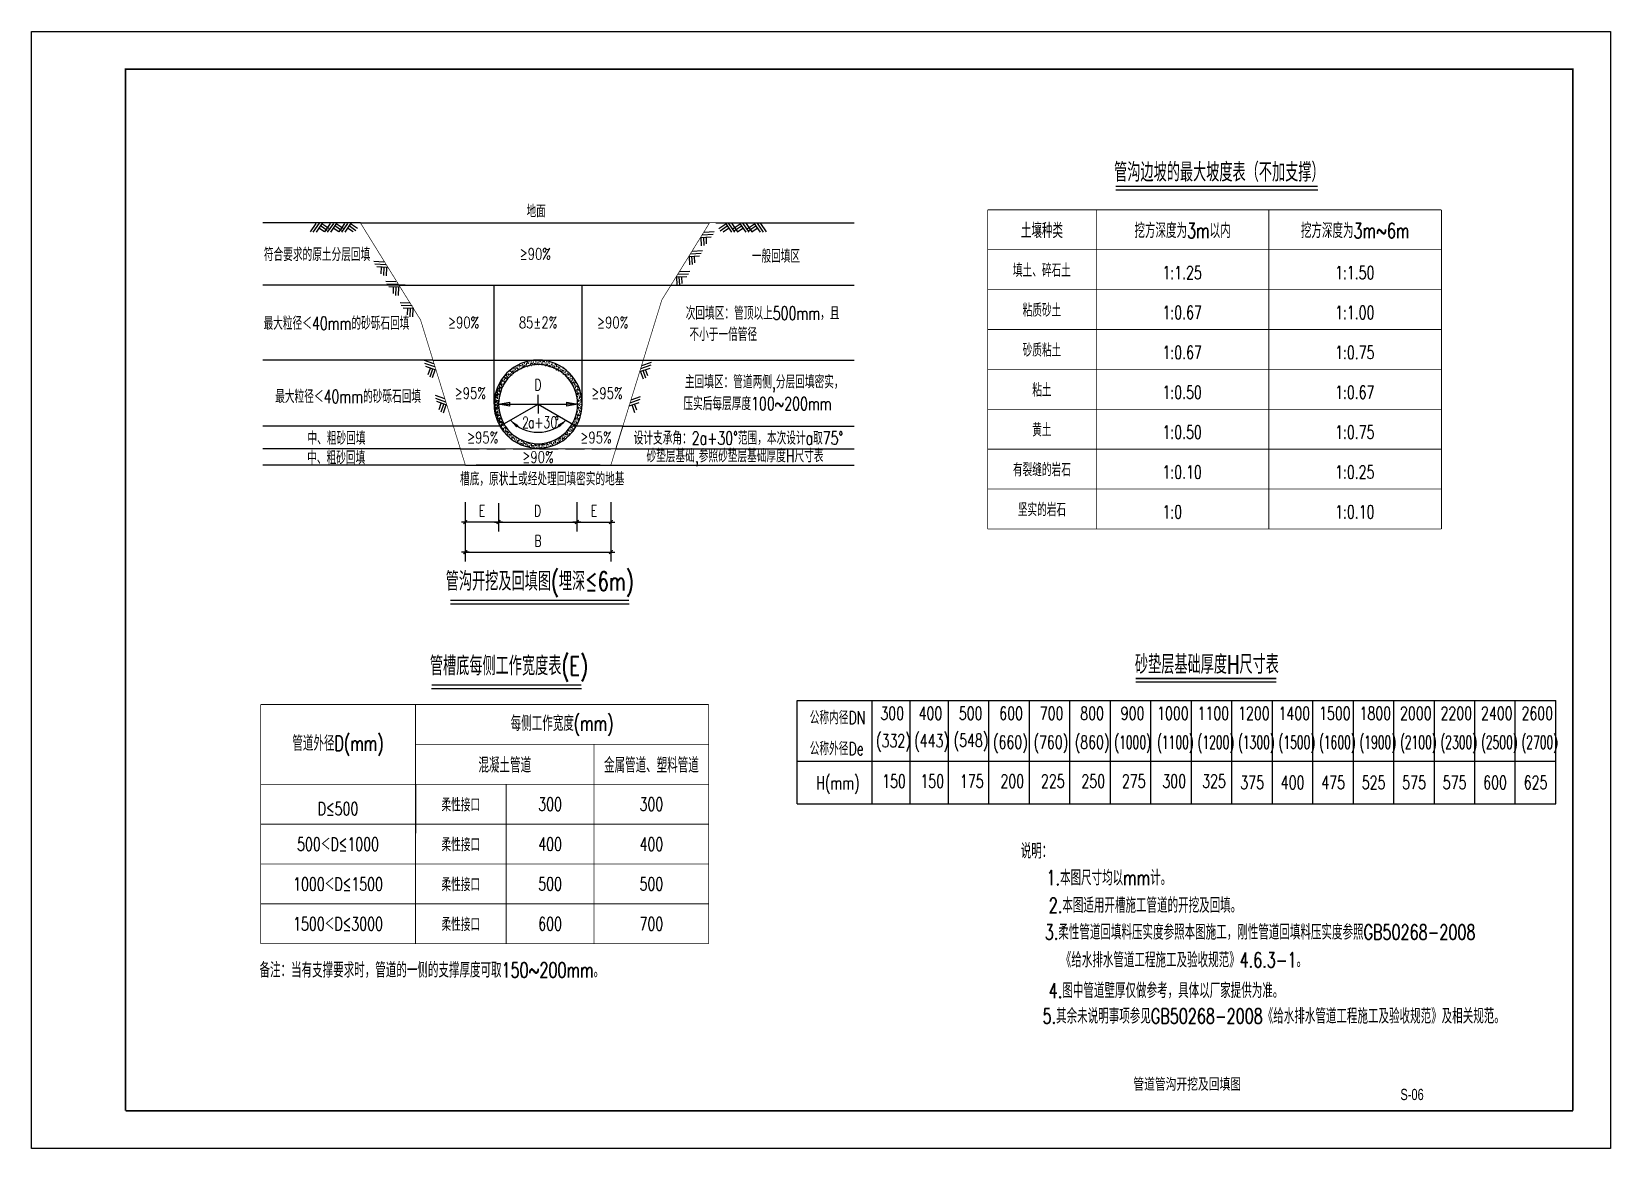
# Model space of a CAD drawing. Extents: x -38492 to -25892, y -65349 to -56439.
import ezdxf
from ezdxf.enums import TextEntityAlignment as Align

# ---------------------------------------------------------------- set-up
doc = ezdxf.new("R2010")
doc.units = 0
doc.header["$LTSCALE"] = 300
doc.linetypes.add('DASH', pattern=[0.35, 0.25, -0.1])
doc.linetypes.add('DASHED', pattern=[19.05, 12.7, -6.35])
doc.layers.get('0').update_dxf_attribs({"linetype": 'CONTINUOUS'})
doc.layers.get('DEFPOINTS').update_dxf_attribs({"linetype": 'CONTINUOUS'})
for name, color, linetype in [('DN_DIM', 3, 'CONTINUOUS'), ('GPSCOMMON', 7, 'CONTINUOUS'), ('PP-COM', 7, 'CONTINUOUS'), ('SZ-ZD-BTBL', 7, 'CONTINUOUS'), ('图框线', 6, 'CONTINUOUS'), ('标', 3, 'CONTINUOUS')]:
    doc.layers.add(name, color=color, linetype=linetype)
doc.styles.add('AR', font='arial.ttf', dxfattribs={"width": 0.8})
doc.styles.add('DIM_FONT', font='txt.shx', dxfattribs={"width": 0.7, "bigfont": 'hztxt.shx'})
doc.styles.add('gpshz', font='txt.shx', dxfattribs={"width": 0.7, "bigfont": 'hztxt.shx'})
doc.styles.add('hz', font='txt.shx', dxfattribs={"width": 0.7, "bigfont": 'hztxt.shx'})
doc.dimstyles.new('DIMN30', dxfattribs={"dimscale": 0.3, "dimtxt": 300, "dimasz": 0.7, "dimexe": 250, "dimexo": 300, "dimgap": 150, "dimtad": 1, "dimdec": 0, "dimzin": 0, "dimdsep": 46, "dimtxsty": 'DIM_FONT', "dimblk1": '_DIMX', "dimblk2": '_DIMX', "dimsah": 1, "dimcen": 0.09, "dimdle": 0.5, "dimclrt": 7, "dimadec": 0, "dimazin": 0, "dimtfac": 1, "dimtdec": 0, "dimtix": 1, "dimtmove": 2, "dimatfit": 3, "dimldrblk": '_DIMX', "dimfxl": 1, "dimtolj": 1, "dimtzin": 0, "dimarcsym": 0})
pattern_1 = [(37.5, (-10867.684, 139555.296), (-0.6803283, 20.8096967), [0, -16.416, 0, -18.36, 0, -17.55]), (7.5, (-10867.684, 139555.296), (19.1135884, 30.4791775), [0, -8.856, 0, -14.796, 0, -5.67]), (327.5, (-10880.968, 139555.296), (33.6327321, 0.0611178), [0, -5.4, 0, -19.44, 0, -25.38]), (317.5, (-10880.968, 139555.296), (32.4661673, 9.478896), [0, -2.7, 0, -12.744, 0, -14.58])]

# ---------------------------------------------------------------- blocks, each defined once
blk = doc.blocks.new('_DIMX')
blk.add_line((-150, 0), (150, 0))
at = {"const_width": 50}
blk.add_lwpolyline([(-70, -70), (70, 70)], dxfattribs=at)
blk = doc.blocks.new('*D9')
at = {"layer": 'DEFPOINTS', "color": 0}
for p in [(-34766, -60111), (-34141, -60104), (-34141, -60352)]:
    blk.add_point(p, dxfattribs=at)
at = {"layer": 'DN_DIM', "color": 0, "lineweight": -2}
for p, q in [((-34766, -60201), (-34766, -60427)), ((-34141, -60194), (-34141, -60427)), ((-34766, -60352), (-34141, -60352))]:
    blk.add_line(p, q, dxfattribs=at)
at = {"layer": 'DN_DIM', "color": 0, "lineweight": -2, "xscale": 0.21, "yscale": 0.21, "zscale": 0.21, "rotation": 180}
blk.add_blockref('_DIMX', (-34766, -60352), dxfattribs=at)
at = {"layer": 'DN_DIM', "color": 0, "lineweight": -2, "xscale": 0.21, "yscale": 0.21, "zscale": 0.21}
blk.add_blockref('_DIMX', (-34141, -60352), dxfattribs=at)
at = {"layer": 'DN_DIM', "color": 7, "insert": (-34453, -60262), "char_height": 90, "attachment_point": 5, "style": 'DIM_FONT'}
blk.add_mtext('\\A1;D', dxfattribs=at)
blk = doc.blocks.new('*D10')
at = {"layer": 'DEFPOINTS', "color": 0}
for p in [(-35031, -60104), (-33869, -60104), (-33869, -60592)]:
    blk.add_point(p, dxfattribs=at)
at = {"layer": 'DN_DIM', "color": 0, "lineweight": -2}
for p, q in [((-35031, -60194), (-35031, -60667)), ((-33869, -60194), (-33869, -60667)), ((-35030, -60592), (-33870, -60592))]:
    blk.add_line(p, q, dxfattribs=at)
at = {"layer": 'DN_DIM', "color": 0, "lineweight": -2, "xscale": 0.21, "yscale": 0.21, "zscale": 0.21, "rotation": 180}
blk.add_blockref('_DIMX', (-35031, -60592), dxfattribs=at)
at = {"layer": 'DN_DIM', "color": 0, "lineweight": -2, "xscale": 0.21, "yscale": 0.21, "zscale": 0.21}
blk.add_blockref('_DIMX', (-33869, -60592), dxfattribs=at)
at = {"layer": 'DN_DIM', "color": 7, "insert": (-34450, -60502), "char_height": 90, "attachment_point": 5, "style": 'DIM_FONT'}
blk.add_mtext('\\A1;B', dxfattribs=at)
blk = doc.blocks.new('_CLOSED')
at = {"color": 0, "linetype": 'ByBlock'}
for p, q in [((-1, 0.17), (0, 0)), ((-1, 0.17), (-1, -0.17)), ((0, 0), (-1, -0.17)), ((0, 0), (-1, 0))]:
    blk.add_line(p, q, dxfattribs=at)
blk = doc.blocks.new('*D7')
at = {"layer": 'DEFPOINTS', "color": 0}
for p in [(-34766, -59411), (-34134, -59412), (-34134, -59412)]:
    blk.add_point(p, dxfattribs=at)
at = {"layer": '标', "color": 0, "lineweight": -2}
for p, q in [((-34766, -59411), (-34766, -59411)), ((-34676, -59411), (-34224, -59412)), ((-34134, -59412), (-34134, -59412))]:
    blk.add_line(p, q, dxfattribs=at)
at = {"layer": '标', "color": 0, "lineweight": -2, "xscale": 90, "yscale": 90, "zscale": 90}
for p, rotation in [((-34766, -59411), 179.8627721838472), ((-34134, -59412), 359.8627721838472)]:
    blk.add_blockref('_CLOSED', p, dxfattribs=dict(at, rotation=rotation))
at = {"layer": '标', "color": 7, "insert": (-34450, -59257), "char_height": 90, "attachment_point": 5, "rotation": 359.8628, "style": 'DIM_FONT'}
blk.add_mtext('\\A1;D', dxfattribs=at)
blk = doc.blocks.new('*D11')
at = {"layer": 'DEFPOINTS', "color": 0}
for p in [(-34141, -60104), (-33869, -60104), (-33869, -60352)]:
    blk.add_point(p, dxfattribs=at)
at = {"layer": 'DN_DIM', "color": 0, "lineweight": -2}
for p, q in [((-34141, -60194), (-34141, -60427)), ((-33869, -60194), (-33869, -60427)), ((-34140, -60352), (-33870, -60352))]:
    blk.add_line(p, q, dxfattribs=at)
at = {"layer": 'DN_DIM', "color": 0, "lineweight": -2, "xscale": 0.21, "yscale": 0.21, "zscale": 0.21, "rotation": 180}
blk.add_blockref('_DIMX', (-34141, -60352), dxfattribs=at)
at = {"layer": 'DN_DIM', "color": 0, "lineweight": -2, "xscale": 0.21, "yscale": 0.21, "zscale": 0.21}
blk.add_blockref('_DIMX', (-33869, -60352), dxfattribs=at)
at = {"layer": 'DN_DIM', "color": 7, "insert": (-34005, -60262), "char_height": 90, "attachment_point": 5, "style": 'DIM_FONT'}
blk.add_mtext('\\A1;E', dxfattribs=at)
blk = doc.blocks.new('*D8')
at = {"layer": 'DEFPOINTS', "color": 0}
for p in [(-35031, -60104), (-34766, -60111), (-35031, -60352)]:
    blk.add_point(p, dxfattribs=at)
at = {"layer": 'DN_DIM', "color": 0, "lineweight": -2}
for p, q in [((-35031, -60194), (-35031, -60427)), ((-34766, -60201), (-34766, -60427)), ((-34766, -60352), (-35030, -60352))]:
    blk.add_line(p, q, dxfattribs=at)
at = {"layer": 'DN_DIM', "color": 0, "lineweight": -2, "xscale": 0.21, "yscale": 0.21, "zscale": 0.21, "rotation": 180}
blk.add_blockref('_DIMX', (-35031, -60352), dxfattribs=at)
at = {"layer": 'DN_DIM', "color": 0, "lineweight": -2, "xscale": 0.21, "yscale": 0.21, "zscale": 0.21}
blk.add_blockref('_DIMX', (-34766, -60352), dxfattribs=at)
at = {"layer": 'DN_DIM', "color": 7, "insert": (-34898, -60262), "char_height": 90, "attachment_point": 5, "style": 'DIM_FONT'}
blk.add_mtext('\\A1;E', dxfattribs=at)

msp = doc.modelspace()

# ---------------------------------------------------------------- hatches: boundary and pattern name
at = {"linetype": 'ByBlock'}
h = msp.add_hatch(dxfattribs=at)
h.set_pattern_fill('AR-SAND', scale=10.8, style=0)
h.set_pattern_definition([(323.281516, (-8157.256, -258042.276), (-0.3964289, -20.8170403), [0, -16.416, 0, -18.36, 0, -17.55]), (353.281516, (-8157.256, -258042.276), (19.5275344, -30.2156404), [0, -8.856, 0, -14.796, 0, -5.67]), (33.281516, (-8170.539, -258042.457), (33.6304371, 0.3976252), [0, -5.4, 0, -19.44, 0, -25.38]), (43.281516, (-8170.54, -258042.457), (32.5924356, -9.0351885), [0, -2.7, 0, -12.744, 0, -14.58])])
h.paths.add_polyline_path([(-34099.6, -59411), (-34135.6, -59411.5, 0.131548), (-34180, -59254.4), (-34149.1, -59236, -0.1315495)])
h.paths.add_polyline_path([(-34149.1, -59236), (-34180, -59254.4, 0.5775783), (-34726.7, -59261.9), (-34758.1, -59244.3, -0.5775817)])
h = msp.add_hatch(dxfattribs=at)
h.set_pattern_fill('AR-SAND', scale=10.8, style=0)
h.set_pattern_definition([(323.281516, (-8156.023, -258041.881), (-0.3964289, -20.8170403), [0, -16.416, 0, -18.36, 0, -17.55]), (353.281516, (-8156.023, -258041.88), (19.5275344, -30.2156404), [0, -8.856, 0, -14.796, 0, -5.67]), (33.281516, (-8169.306, -258042.062), (33.6304371, 0.3976252), [0, -5.4, 0, -19.44, 0, -25.38]), (43.281516, (-8169.306, -258042.062), (32.5924356, -9.0351885), [0, -2.7, 0, -12.744, 0, -14.58])])
h.paths.add_polyline_path([(-34765.5, -59419.7), (-34801.5, -59420.2, -0.1315499), (-34756.9, -59243.9), (-34725.5, -59261.5, 0.1315506)])
h = msp.add_hatch(dxfattribs=at)
h.set_pattern_fill('AR-SAND', scale=10.8, style=0)
h.set_pattern_definition(pattern_1)
h.paths.add_polyline_path([(-34765.6, -59411.3), (-34801.6, -59411.3, 0.1315499), (-34754.5, -59587), (-34723.4, -59569, -0.1315506)])
h = msp.add_hatch(dxfattribs=at)
h.set_pattern_fill('AR-SAND', scale=10.8, style=0)
h.set_pattern_definition(pattern_1)
h.paths.add_polyline_path([(-34176.6, -59569), (-34145.4, -59587, 0.1315495), (-34098.4, -59411.3), (-34134.4, -59411.3, -0.131548)])
h.paths.add_polyline_path([(-34723.4, -59569), (-34754.5, -59587, 0.5775817), (-34145.4, -59587), (-34176.6, -59569, -0.5775783)])

# ---------------------------------------------------------------- linework, layer by layer
at = {"color": 7, "linetype": 'ByBlock'}
for p, q in [((-35868.7, -57964.4), (-36646.8, -57964.4)), ((-33031.4, -57964.4), (-31928, -57964.4)), ((-34754.5, -59587), (-35126.4, -59587))]:
    msp.add_line(p, q, dxfattribs=at)
at = {"color": 7}
for p, q in [((-36224.3, -57969.6), (-36269.7, -58036.1)), ((-36198.5, -57968.7), (-36247, -58039.6)), ((-36172.8, -57967.8), (-36221.3, -58038.7)), ((-36155.4, -58036.4), (-36199.2, -58006.5)), ((-36132.8, -58026.8), (-36187.5, -57989.4)), ((-36121.1, -58009.6), (-36175.8, -57972.2)), ((-36110, -57969.9), (-36155.4, -58036.4)), ((-36084.2, -57969), (-36132.7, -58039.9)), ((-36058.5, -57968.2), (-36107, -58039)), ((-36041.1, -58036.7), (-36084.9, -58006.8)), ((-36018.5, -58027.1), (-36073.2, -57989.7)), ((-36006.8, -58009.9), (-36061.5, -57972.5)), ((-35995.7, -57970.2), (-36041.1, -58036.7)), ((-35969.9, -57969.3), (-36018.4, -58040.2)), ((-35944.2, -57968.5), (-35992.7, -58039.3)), ((-35926.8, -58037), (-35970.6, -58007.1)), ((-35904.2, -58027.4), (-35958.9, -57990)), ((-35892.5, -58010.2), (-35947.2, -57972.8)), ((-33154, -58081.4), (-33068.3, -58077.5)), ((-33145.7, -58147.4), (-33148.7, -58081.2)), ((-33139.7, -58060), (-33054, -58056.1)), ((-33125, -58146.4), (-33128, -58080.3)), ((-33125.4, -58038.6), (-33044.9, -58035)), ((-33104.9, -58132.3), (-33107.3, -58079.3)), ((-33007.5, -58010.2), (-32952.8, -57972.8)), ((-32995.8, -58027.4), (-32941.1, -57990)), ((-32973.2, -58037), (-32929.4, -58007.1)), ((-32955.8, -57968.5), (-32907.4, -58039.3)), ((-32930.1, -57969.3), (-32881.7, -58040.2)), ((-32904.4, -57970.2), (-32858.9, -58036.7)), ((-32893.2, -58009.9), (-32838.5, -57972.5)), ((-32881.5, -58027.1), (-32826.8, -57989.7)), ((-32858.9, -58036.7), (-32815.1, -58006.8)), ((-32841.6, -57968.2), (-32793.1, -58039)), ((-32815.8, -57969), (-32767.4, -58039.9)), ((-32790.1, -57969.9), (-32744.6, -58036.4)), ((-32778.9, -58009.6), (-32724.2, -57972.2)), ((-32767.2, -58026.8), (-32712.5, -57989.4)), ((-32744.6, -58036.4), (-32700.8, -58006.5)), ((-32727.3, -57967.8), (-32678.8, -58038.7)), ((-32701.5, -57968.7), (-32653.1, -58039.6)), ((-32675.8, -57969.6), (-32630.3, -58036.1)), ((-33233.8, -58211.9), (-33148.1, -58208)), ((-33219.5, -58190.5), (-33139, -58186.8)), ((-35680.7, -58278.3), (-35761.2, -58274.6)), ((-35666.4, -58299.7), (-35752.2, -58295.8)), ((-35652.1, -58321.1), (-35737.9, -58317.2)), ((-35701.3, -58372), (-35698.9, -58319)), ((-35681.2, -58386.1), (-35678.2, -58319.9)), ((-35660.4, -58387), (-35657.4, -58320.9)), ((-33248.1, -58233.3), (-33162.4, -58229.4)), ((-33239.8, -58299.3), (-33242.8, -58233.1)), ((-33219.1, -58298.3), (-33222.1, -58232.1)), ((-33199, -58284.2), (-33201.4, -58231.2)), ((-35584.6, -58435.8), (-35665.1, -58432.1)), ((-35570.3, -58457.2), (-35656.1, -58453.3)), ((-33349.4, -58396.8), (-33263.6, -58392.9)), ((-33341.1, -58462.8), (-33344.1, -58396.6)), ((-33335.1, -58375.4), (-33249.3, -58371.5)), ((-33320.3, -58461.8), (-33323.4, -58395.6)), ((-33320.8, -58354), (-33240.3, -58350.3)), ((-33300.2, -58447.7), (-33302.6, -58394.7)), ((-35556, -58478.6), (-35641.7, -58474.7)), ((-35605.2, -58529.4), (-35602.8, -58476.5)), ((-35585.1, -58543.6), (-35582, -58477.4)), ((-35564.3, -58544.5), (-35561.3, -58478.3)), ((-35470.7, -58606), (-35551.1, -58602.4)), ((-35456.4, -58627.5), (-35542.1, -58623.6)), ((-35442.1, -58648.9), (-35527.8, -58645)), ((-35491.2, -58699.7), (-35488.8, -58646.7)), ((-35471.1, -58713.9), (-35468.1, -58647.7)), ((-35450.4, -58714.8), (-35447.4, -58648.6)), ((-35281, -59090.1), (-35357.1, -59063.6)), ((-35273.4, -59114.7), (-35354.4, -59086.4)), ((-33621.8, -59102), (-33545.7, -59075.5)), ((-35265.8, -59139.3), (-35346.8, -59111)), ((-35327.4, -59174), (-35310, -59123.9)), ((-35312.2, -59193.3), (-35290.4, -59130.7)), ((-35292.6, -59200.1), (-35270.8, -59137.5)), ((-33637, -59151.2), (-33556, -59123)), ((-33610.2, -59212), (-33632, -59149.5)), ((-33629.4, -59126.6), (-33548.4, -59098.4)), ((-33590.6, -59205.2), (-33612.4, -59142.6)), ((-33575.4, -59185.9), (-33592.8, -59135.8)), ((-35193.4, -59370.2), (-35269.5, -59343.7)), ((-35185.8, -59394.8), (-35266.8, -59366.6)), ((-35178.2, -59419.4), (-35259.3, -59391.2)), ((-35239.8, -59454.1), (-35222.4, -59404)), ((-35224.6, -59473.4), (-35202.8, -59410.8)), ((-35205, -59480.2), (-35183.2, -59417.6)), ((-33723.7, -59425.4), (-33642.6, -59397.2)), ((-33716.1, -59400.8), (-33635, -59372.6)), ((-33708.5, -59376.2), (-33632.4, -59349.7)), ((-33677.3, -59479.4), (-33699.1, -59416.8)), ((-33662.1, -59460.1), (-33679.5, -59410)), ((-34945, -59896.4), (-33954.9, -59896.4))]:
    msp.add_line(p, q, dxfattribs=at)
at = {"color": 7, "ltscale": 0.05}
msp.add_line((-35560.8, -58461.3), (-33389.3, -58461.3), dxfattribs=at)
at = {"color": 7, "linetype": 'DASH'}
for p, q in [((-34450, -59411.3), (-34450, -59325.6)), ((-34530.8, -59411.3), (-34369.1, -59411.3))]:
    msp.add_line(p, q, dxfattribs=at)
at = {"color": 7, "linetype": 'DASHED', "ltscale": 30}
for p, q in [((-34754.5, -59587), (-34450, -59411.4)), ((-34450, -59411.3), (-34145.4, -59587))]:
    msp.add_line(p, q, dxfattribs=at)
at = {"color": 7, "linetype": 'DASH', "ltscale": 2}
msp.add_line((-35070.2, -59769.1), (-33829.8, -59769.1), dxfattribs=at)
at = {"color": 0}
msp.add_line((-32383.5, -62258.8), (-26328.3, -62258.8), dxfattribs=at)
at = {"color": 7}
for points, const_width in [([(-30862.8, -57861.3), (-30862.8, -58497.6)], 6.36), ([(-29995.8, -57861.3), (-29995.8, -58497.6)], 6.36), ([(-28618.2, -57861.3), (-28618.2, -58497.6)], 6.36), ([(-28618.2, -57861.3), (-28618.2, -58497.6)], 6.36), ([(-27240.6, -57861.3), (-27240.6, -58497.6)], 6.36), ([(-30862.8, -58179.4), (-27240.6, -58179.4)], 6.36), ([(-30862.8, -58179.4), (-27240.6, -58179.4)], 6.36), ([(-30862.8, -58179.5), (-30862.8, -58815.8)], 6.36), ([(-30862.8, -58179.4), (-30862.8, -58815.8)], 6.36), ([(-29995.8, -58179.5), (-29995.8, -58815.8)], 6.36), ([(-29995.8, -58179.4), (-29995.8, -58815.8)], 6.36), ([(-28618.2, -58179.4), (-28618.2, -58815.8)], 6.36), ([(-28618.2, -58179.5), (-28618.2, -58815.8)], 6.36), ([(-28618.2, -58179.5), (-28618.2, -58815.8)], 6.36), ([(-28618.2, -58179.4), (-28618.2, -58815.8)], 6.36), ([(-27240.6, -58179.4), (-27240.6, -58815.8)], 6.36), ([(-27240.6, -58179.5), (-27240.6, -58815.8)], 6.36), ([(-33869.4, -59897.5), (-33462.6, -58579.6)], 5.18), ([(-33869.4, -59897.5), (-33462.6, -58579.6)], 5.18), ([(-30862.8, -58497.6), (-27240.6, -58497.6)], 6.36), ([(-30862.8, -58497.6), (-27240.6, -58497.6)], 6.36), ([(-30862.8, -58497.6), (-30862.8, -60406.7)], 6.36), ([(-30862.8, -58497.6), (-30862.8, -59134)], 6.36), ([(-30862.8, -58497.6), (-30862.8, -59134)], 6.36), ([(-29995.8, -58497.6), (-29995.8, -59134)], 6.36), ([(-29995.8, -58497.6), (-29995.8, -59134)], 6.36), ([(-29995.8, -58497.6), (-29995.8, -59134)], 6.36), ([(-28618.2, -58497.6), (-28618.2, -59134)], 6.36), ([(-28618.2, -58497.6), (-28618.2, -59134)], 6.36), ([(-28618.2, -58497.6), (-28618.2, -59134)], 6.36), ([(-28618.2, -58497.6), (-28618.2, -59134)], 6.36), ([(-28618.2, -58497.6), (-28618.2, -59134)], 6.36), ([(-28618.2, -58497.6), (-28618.2, -59134)], 6.36), ([(-27240.6, -58497.6), (-27240.6, -59134)], 6.36), ([(-27240.6, -58497.6), (-27240.6, -59134)], 6.36), ([(-27240.6, -58497.6), (-27240.6, -59134)], 6.36), ([(-33869.4, -59897.5), (-33512.4, -58740.9)], 5.18), ([(-30862.8, -58815.8), (-27240.6, -58815.8)], 6.36), ([(-30862.8, -59134), (-27240.6, -59134)], 6.36), ([(-29995.8, -59134), (-29995.8, -60406.7)], 6.36), ([(-28618.2, -59134), (-28618.2, -60406.7)], 6.36), ([(-27240.6, -59134), (-27240.6, -60406.7)], 6.36), ([(-30862.8, -59452.2), (-27240.6, -59452.2)], 6.36), ([(-30862.8, -59452.2), (-27240.6, -59452.2)], 6.36), ([(-29995.8, -59452.2), (-29995.8, -60406.7)], 6.36), ([(-29995.8, -59452.2), (-29995.8, -60406.7)], 6.36), ([(-28618.2, -59452.2), (-28618.2, -60406.7)], 6.36), ([(-28618.2, -59452.2), (-28618.2, -60406.7)], 6.36), ([(-28618.2, -59452.2), (-28618.2, -60406.7)], 6.36), ([(-28618.2, -59452.2), (-28618.2, -60406.7)], 6.36), ([(-28618.2, -59452.2), (-28618.2, -60406.7)], 6.36), ([(-27240.6, -59452.2), (-27240.6, -60406.7)], 6.36), ([(-27240.6, -59452.2), (-27240.6, -60406.7)], 6.36), ([(-30862.8, -59770.4), (-27240.6, -59770.4)], 6.36), ([(-35030.6, -59897.5), (-33869.4, -59897.5)], 5.4), ([(-30862.8, -60088.5), (-27240.6, -60088.5)], 6.36), ([(-30862.8, -60406.7), (-27240.6, -60406.7)], 6.36), ([(-36664.8, -61807.8), (-33088.2, -61807.8)], 6.36), ([(-36664.8, -61807.8), (-36664.8, -62444.2)], 6.36), ([(-35428.8, -61807.8), (-35428.8, -62444.2)], 6.36), ([(-33088.2, -63716.2), (-33088.2, -61807.8)], 6.36), ([(-36664.8, -62126), (-36664.8, -62762.4)], 6.36), ([(-36664.8, -62126), (-36664.8, -62762.4)], 6.36), ([(-35428.8, -62126), (-33088.2, -62126)], 6.36), ([(-35428.8, -62126), (-33088.2, -62126)], 6.36), ([(-35428.8, -62126), (-35428.8, -62762.4)], 6.36), ([(-35428.8, -62126), (-35428.8, -62762.4)], 6.36), ([(-34003.9, -62126), (-34003.9, -63716.2)], 6.36), ([(-36664.8, -62444.2), (-33088.2, -62444.2)], 6.36), ([(-36664.8, -62444.2), (-33088.2, -62444.2)], 6.36), ([(-36664.8, -62444.2), (-36664.8, -63080.6)], 6.36), ([(-36664.8, -62444.2), (-36664.8, -63080.6)], 6.36), ([(-36664.8, -62444.2), (-36664.8, -63080.6)], 6.36), ([(-35428.8, -62444.2), (-35428.8, -63080.6)], 6.36), ([(-35428.8, -62444.2), (-35428.8, -63080.6)], 6.36), ([(-35428.8, -62444.2), (-35428.8, -63080.6)], 6.36), ([(-34705, -62444.2), (-34705, -63716.2)], 6.36), ([(-36664.8, -62762.2), (-33088.2, -62762.2)], 6.36), ([(-36664.8, -63080.2), (-33088.2, -63080.2)], 6.36), ([(-36664.8, -63080.6), (-36664.8, -63398.7)], 6.36), ([(-35428.8, -63080.6), (-35428.8, -63398.7)], 6.36), ([(-36664.8, -63398.7), (-36664.8, -63716.2)], 6.36), ([(-35428.8, -63398.7), (-35428.8, -63716.2)], 6.36), ([(-36664.8, -63716.2), (-33088.2, -63716.2)], 6.36)]:
    msp.add_lwpolyline(points, dxfattribs=dict(at, const_width=const_width))
at = {"color": 7, "linetype": 'ByBlock', "const_width": 5.18}
for points in [[(-35868.7, -57964.4), (-36646.8, -57964.4)], [(-35387.6, -58740.9), (-35868.7, -57964.4)], [(-33462.6, -58579.6), (-33081.5, -57964.4)], [(-33081.5, -57964.4), (-32424.3, -57964.4)], [(-35030.6, -59897.5), (-35387.6, -58740.9)]]:
    msp.add_lwpolyline(points, dxfattribs=at)
at = {"color": 7, "linetype": 'DASH'}
msp.add_lwpolyline([(-34450, -59411.3), (-34450, -59497.1)], dxfattribs=at)
at = {"color": 7}
for radius in [351.6, 315.6]:
    msp.add_arc((-34450, -59411.3), radius, 0.0573, 0, dxfattribs=at)
at = {"layer": 'DEFPOINTS', "color": 7, "linetype": 'ByBlock'}
for p in [(-34450, -59411.3), (-34450, -59411.3), (-34450, -59411.3), (-34450, -59411.3), (-33954.9, -59896.4), (-33954.9, -59896.4), (-33954.9, -59897.5), (-33954.9, -59897.5)]:
    msp.add_point(p, dxfattribs=at)
at = {"layer": 'GPSCOMMON'}
for p, q in [((-29840, -57700.4), (-28228.6, -57700.4)), ((-33773.6, -59587), (-34145.4, -59587)), ((-35150.3, -61003.9), (-33724.5, -61003.9)), ((-35150.3, -61003.9), (-33724.5, -61003.9)), ((-35300.7, -61678.7), (-34103.9, -61678.7)), ((-29680.6, -61627.2), (-28559.2, -61627.2))]:
    msp.add_line(p, q, dxfattribs=at)
at = {"layer": 'GPSCOMMON', "ltscale": 0.05}
msp.add_line((-35289.2, -59059.7), (-33610.8, -59059.7), dxfattribs=at)
at = {"layer": 'GPSCOMMON', "color": 7, "lineweight": 0}
for p, q in [((-33785.9, -59587), (-34145.4, -59587)), ((-34145.4, -59587), (-34145.4, -59587)), ((-33829.8, -59769.1), (-33773.6, -59587)), ((-35070.2, -59769.1), (-33829.8, -59769.1))]:
    msp.add_line(p, q, dxfattribs=at)
at = {"layer": 'GPSCOMMON', "color": 7}
msp.add_line((-35030.6, -59897.5), (-33869.4, -59897.5), dxfattribs=at)
at = {"layer": 'GPSCOMMON'}
for points in [[(-29840, -57673.4, 11.2, 11.2, 0), (-28228.6, -57673.4, 0, 0, 0)], [(-35150.3, -60976.9, 11.2, 11.2, 0), (-33724.5, -60976.9, 0, 0, 0)], [(-35150.3, -60976.9, 11.2, 11.2, 0), (-33724.5, -60976.9, 0, 0, 0)], [(-29680.6, -61600.2, 11.2, 11.2, 0), (-28559.2, -61600.2, 0, 0, 0)], [(-35300.7, -61651.7, 11.2, 11.2, 0), (-34103.9, -61651.7, 0, 0, 0)]]:
    msp.add_lwpolyline(points, format="xyseb", dxfattribs=at)
for points in [[(-35868.7, -57964.4), (-33081.5, -57964.4)], [(-35510.7, -58461.3), (-36646.8, -58461.3)], [(-34801.6, -59411.3), (-34801.6, -58461.3)], [(-34098.4, -59411), (-34098.4, -58461.3)], [(-33389.3, -58461.3), (-31928, -58461.3)], [(-35289.2, -59059.7), (-36646.8, -59059.7)], [(-33610.8, -59059.7), (-31928, -59059.7)], [(-35126.4, -59587), (-36646.8, -59587)], [(-33773.6, -59587), (-31928, -59587)], [(-35070.2, -59769.1), (-36646.8, -59769.1)], [(-33829.8, -59769.1), (-31928, -59769.1)], [(-35030.6, -59897.5), (-36646.8, -59897.5)], [(-33869.4, -59897.5), (-31928, -59897.5)], [(-35428.8, -62444.2), (-35428.8, -62833.7)], [(-35428.8, -62444.2), (-35428.8, -62833.7)]]:
    msp.add_lwpolyline(points, dxfattribs=at)
at = {"layer": 'GPSCOMMON', "color": 7, "lineweight": 0}
msp.add_arc((-34450, -59411.3), 351.6, 209.98406, 330.01594, dxfattribs=at)
at = {"layer": 'PP-COM', "color": 7}
for p, q in [((-32383.5, -61777), (-26328.3, -61777)), ((-32383.5, -62599.8), (-32383.5, -61777)), ((-31784.8, -62599.8), (-31784.8, -61777)), ((-31479.8, -62599.8), (-31479.8, -61777)), ((-31174.9, -62599.8), (-31174.9, -61777)), ((-30851.8, -62599.8), (-30851.8, -61777)), ((-30528.7, -62599.8), (-30528.7, -61777)), ((-30205.6, -62599.8), (-30205.6, -61777)), ((-29882.5, -62599.8), (-29882.5, -61777)), ((-29559.4, -62599.8), (-29559.4, -61777)), ((-29236.3, -62599.8), (-29236.3, -61777)), ((-28913.2, -62599.8), (-28913.2, -61777)), ((-28590.1, -62599.8), (-28590.1, -61777)), ((-28266.9, -62599.8), (-28266.9, -61777)), ((-27943.8, -62599.8), (-27943.8, -61777)), ((-27620.7, -62599.8), (-27620.7, -61777)), ((-27297.6, -62599.8), (-27297.6, -61777)), ((-27297.6, -62599.8), (-27297.6, -61777)), ((-26974.5, -62599.8), (-26974.5, -61777)), ((-26974.5, -62599.8), (-26974.5, -61777)), ((-26974.5, -62599.8), (-26974.5, -61777)), ((-26651.4, -62599.8), (-26651.4, -61777)), ((-26651.4, -62599.8), (-26651.4, -61777)), ((-26651.4, -62599.8), (-26651.4, -61777)), ((-26651.4, -62599.8), (-26651.4, -61777)), ((-26328.3, -62599.8), (-26328.3, -61777)), ((-32383.5, -62599.8), (-26328.3, -62599.8))]:
    msp.add_line(p, q, dxfattribs=at)
at = {"layer": 'PP-COM', "color": 7, "const_width": 6.36}
msp.add_lwpolyline([(-36664.8, -63398.2), (-33088.2, -63398.2)], dxfattribs=at)
at = {"layer": '图框线'}
msp.add_lwpolyline([(-25892.4, -56439.1), (-25892.4, -65349.1), (-38492.4, -65349.1), (-38492.4, -56439.1)], close=True, dxfattribs=at)
at = {"layer": '图框线', "const_width": 15}
msp.add_lwpolyline([(-37742.4, -65049.1), (-37742.4, -56739.1), (-26192.4, -56739.1), (-26192.4, -65049.1)], dxfattribs=at)
at = {"layer": '图框线', "color": 6, "linetype": 'Continuous', "const_width": 15}
msp.add_lwpolyline([(-26192.4, -65049.1), (-37742.4, -65049.1)], dxfattribs=at)
at = {"layer": '标', "color": 7, "const_width": 6.36}
msp.add_lwpolyline([(-30862.8, -57861.3), (-27240.6, -57861.3)], dxfattribs=at)
at = {"layer": '标', "color": 7}
msp.add_arc((-34450, -59334.6), 301.4, 222.72121, 317.27419, dxfattribs=at)
for points in [[(-34623.7, -59598.3), (-34607.1, -59579.6), (-34671.4, -59539.1)], [(-34294.2, -59577.4), (-34278.2, -59596.7), (-34228.6, -59539.1)]]:
    msp.add_solid(points, dxfattribs=at)

# ---------------------------------------------------------------- texts
at = {"color": 7, "linetype": 'ByBlock', "style": 'DIM_FONT', "width": 0.7}
for s, p in [('管沟边坡的最大坡度表（不加支撑）', (-29853.2, -57635.9)), ('管槽底每侧工作宽度表(E)', (-35313.9, -61574.2)), ('砂垫层基础厚度H尺寸表', (-29687.2, -61562.7))]:
    msp.add_text(s, height=150, dxfattribs=at).set_placement(p)
msp.add_text('管沟开挖及回填图(埋深≤6m)', height=150, dxfattribs=at).set_placement((-34437.4, -60899.4), align=Align.CENTER)
at = {"layer": 'DN_DIM', "color": 7, "char_height": 90, "attachment_point": 5, "style": 'DIM_FONT'}
for s, insert in [('\\A1;D', (-34453.2, -60262.2)), ('\\A1;E', (-34005, -60262.2)), ('\\A1;B', (-34450, -60502.5))]:
    msp.add_mtext(s, dxfattribs=dict(at, insert=insert))
at = {"layer": 'PP-COM', "color": 7, "style": 'DIM_FONT', "width": 0.7}
for s, p in [('填土、碎石土', (-30429.3, -58338.5)), ('粘质砂土', (-30429.3, -58656.7)), ('砂质粘土', (-30429.3, -58974.9)), ('粘土', (-30429.3, -59293.1)), ('黄土', (-30429.3, -59611.3)), ('有裂缝的岩石', (-30429.3, -59929.5)), ('坚实的岩石', (-30429.3, -60247.6)), ('375', (-28751.6, -62429.3)), ('400', (-28428.5, -62429.3)), ('475', (-28105.4, -62429.3)), ('525', (-27782.3, -62429.3)), ('575', (-27459.2, -62429.3)), ('575', (-27136.1, -62429.3)), ('600', (-26813, -62429.3)), ('625', (-26489.9, -62429.3)), ('D≤500', (-36046.8, -62638.9)), ('柔性接口', (-35066.9, -62603.2)), ('300', (-34354.4, -62603.2)), ('300', (-33546, -62603.2)), ('500＜D≤1000', (-36046.8, -62921.2)), ('柔性接口', (-35066.9, -62921.3)), ('400', (-34354.4, -62921.1)), ('400', (-33546, -62921.2)), ('1000＜D≤1500', (-36046.8, -63239.5)), ('柔性接口', (-35066.9, -63239.2)), ('500', (-34354.4, -63239.1)), ('500', (-33546, -63239.1)), ('柔性接口', (-35066.9, -63557.2)), ('1500＜D≤3000', (-36046.8, -63557.3)), ('600', (-34354.4, -63557.2)), ('700', (-33546, -63557.2))]:
    msp.add_text(s, height=105, dxfattribs=at).set_placement(p, align=Align.MIDDLE)
at = {"layer": 'PP-COM', "color": 7, "style": 'DIM_FONT'}
for s, width, p in [('1:1.25', 0.7, (-29468.1, -58414.7)), ('1:1.50', 0.7, (-28090.5, -58414.7)), ('1:0.67', 0.7, (-29468.1, -58732.9)), ('1:1.00', 0.7, (-28090.5, -58732.9)), ('1:0.67', 0.7, (-29468.1, -59051.1)), ('1:0.75', 0.7, (-28090.5, -59051.1)), ('1:0.50', 0.7, (-29468.1, -59369.3)), ('1:0.67', 0.7, (-28090.5, -59369.3)), ('1:0.50', 0.7, (-29468.1, -59687.4)), ('1:0.75', 0.7, (-28090.5, -59687.4)), ('1:0.10', 0.7, (-29468.1, -60005.6)), ('1:0.25', 0.7, (-28090.5, -60005.6)), ('1:0', 0.7, (-29468.1, -60323.8)), ('1:0.10', 0.7, (-28090.5, -60323.8)), ('公称内径DN', 0.7, (-32282.2, -61965.1)), ('300', 0.7, (-31718.6, -61930.3)), ('400', 0.7, (-31413.7, -61930.3)), ('500', 0.7, (-31092.7, -61930.3)), ('600', 0.7, (-30769.6, -61930.3)), ('700', 0.7, (-30446.5, -61930.3)), ('800', 0.7, (-30123.4, -61930.3)), ('900', 0.7, (-29800.3, -61930.3)), ('1000', 0.7, (-29510.1, -61930.3)), ('1100', 0.7, (-29187, -61930.3)), ('1200', 0.7, (-28863.9, -61930.3)), ('1400', 0.7, (-28540.8, -61930.3)), ('1500', 0.7, (-28217.7, -61930.3)), ('1800', 0.7, (-27894.6, -61930.3)), ('2000', 0.7, (-27571.5, -61930.3)), ('2200', 0.7, (-27248.4, -61930.3)), ('2400', 0.7, (-26925.3, -61930.3)), ('2600', 0.7, (-26602.2, -61930.3)), ('公称外径De', 0.7, (-32282.2, -62212.4)), ('(332)', 0.7, (-31753.3, -62149)), ('(443)', 0.7, (-31448.4, -62149)), ('(548)', 0.7, (-31134.3, -62145.4)), ('(660)', 0.7, (-30819.8, -62161.4)), ('(760)', 0.7, (-30496.7, -62161.4)), ('(860)', 0.7, (-30167.8, -62161.4)), ('(1000)', 0.6, (-29851.8, -62161.4)), ('(1100)', 0.6, (-29510.1, -62161.4)), ('(1200)', 0.6, (-29187, -62161.4)), ('(1300)', 0.6, (-28863.9, -62161.4)), ('(1500)', 0.6, (-28540.8, -62161.4)), ('(1600)', 0.6, (-28217.7, -62161.4)), ('(1900)', 0.6, (-27894.6, -62161.4)), ('(2100)', 0.6, (-27571.5, -62161.4)), ('(2300)', 0.6, (-27248.4, -62161.4)), ('(2500)', 0.6, (-26925.3, -62161.4)), ('(2700)', 0.6, (-26602.2, -62161.4)), ('H(mm)', 0.7, (-32231.1, -62485.3)), ('150', 0.7, (-31704.3, -62471.3)), ('150', 0.7, (-31399.3, -62471.3)), ('175', 0.7, (-31083.5, -62471.3)), ('200', 0.7, (-30760.4, -62471.3)), ('225', 0.7, (-30437.3, -62471.3)), ('250', 0.7, (-30114.2, -62471.3)), ('275', 0.7, (-29791.1, -62471.3)), ('300', 0.7, (-29468, -62471.3)), ('325', 0.7, (-29150.3, -62471.3))]:
    msp.add_text(s, height=105, dxfattribs=dict(at, width=width)).set_placement(p)
at = {"layer": 'SZ-ZD-BTBL', "color": 7, "style": 'AR', "width": 0.7}
msp.add_text('管道管沟开挖及回填图', height=90, dxfattribs=at).set_placement((-29269.9, -64832.9), align=Align.MIDDLE)
msp.add_text('S-06', height=90, dxfattribs=at).set_placement((-27475.4, -64918.7, 26438.7), align=Align.MIDDLE_CENTER)
at = {"layer": '标', "color": 7, "width": 0.7}
for s, height, style, p in [('地面', 100, 'DIM_FONT', (-34542.7, -57922.2)), ('2', 90, 'gpshz', (-34578, -59601.7)), ('a', 90, 'gpshz', (-34530, -59601.7)), ('+30', 91.89, 'gpshz', (-34479.1, -59601.7)), ('°', 91.9, 'gpshz', (-34317.4, -59601.7))]:
    msp.add_text(s, height=height, dxfattribs=dict(at, style=style)).set_placement(p)
at = {"layer": '标', "color": 7}
for s, height, style, width, p in [('土壤种类', 120, 'DIM_FONT', 0.7, (-30429.3, -58020.4)), ('挖方深度为3m以内', 120, 'DIM_FONT', 0.7, (-29307, -58020.4)), ('挖方深度为3m~6m', 120, 'DIM_FONT', 0.7, (-27929.4, -58020.4)), ('符合要求的原土分层回填', 105, 'hz', 0.7, (-36213.9, -58212.8)), ('≥90%%%', 90, 'hz', 0.75, (-34472.2, -58212.8)), ('一般回填区', 105, 'hz', 0.7, (-32552, -58225.7)), ('最大粒径＜40mm的砂砾石回填', 105, 'hz', 0.7, (-36059.1, -58760.5)), ('≥90%%%', 90, 'hz', 0.75, (-35044.1, -58760.5)), ('次回填区：管顶以上500mm，且', 105, 'hz', 0.7, (-32658.7, -58681.8)), ('不小于一倍管径', 105, 'hz', 0.7, (-32972.4, -58849.1)), ('主回填区：管道两侧,分层回填密实，', 105, 'hz', 0.7, (-32645.4, -59243.8)), ('最大粒径＜40mm的砂砾石回填', 105, 'hz', 0.7, (-35966.1, -59344.9)), ('压实后每层厚度100~200mm', 105, 'hz', 0.7, (-32699.4, -59402.3)), ('中、粗砂回填', 105, 'hz', 0.7, (-36058.9, -59678.1)), ('≥95%%%', 90, 'hz', 0.75, (-33987.6, -59678.1)), ('设计支承角：2a+30°范围，本次设计a取75°', 105, 'hz', 0.7, (-32850.8, -59678.1)), ('中、粗砂回填', 105, 'hz', 0.7, (-36061.2, -59833.3)), ('≥90%%%', 90, 'hz', 0.75, (-34450.6, -59833.3)), ('砂垫层基础,参照砂垫层基础厚度H尺寸表', 105, 'hz', 0.7, (-32878.9, -59833.3)), ('槽底，原状土或经处理回填密实的地基', 105, 'hz', 0.7, (-34417, -60004)), ('每侧工作宽度(mm)', 120, 'DIM_FONT', 0.7, (-34258.5, -61966.9)), ('管道外径D(mm)', 120, 'DIM_FONT', 0.7, (-36046.8, -62126)), ('混凝土管道', 120, 'DIM_FONT', 0.7, (-34716.3, -62285.1)), ('金属管道、塑料管道', 120, 'DIM_FONT', 0.7, (-33546, -62285.1)), ('说明：', 120, 'DIM_FONT', 0.7, (-30472.5, -62971.1)), ('1.本图尺寸均以mm计。', 120, 'DIM_FONT', 0.7, (-29894.9, -63184.1)), ('2.本图适用开槽施工管道的开挖及回填。', 120, 'DIM_FONT', 0.7, (-29606.5, -63403.4)), ('3.柔性管道回填料压实度参照本图施工，刚性管道回填料压实度参照GB50268-2008', 120, 'DIM_FONT', 0.7, (-28688.1, -63618.9)), ('备注：当有支撑要求时，管道的一侧的支撑厚度可取150~200mm。', 120, 'DIM_FONT', 0.7, (-35298.4, -63921.6)), ('《给水排水管道工程施工及验收规范》4.6.3-1。', 120, 'DIM_FONT', 0.7, (-29296.1, -63839.2)), ('4.图中管道壁厚仅做参考，具体以厂家提供为准。', 120, 'DIM_FONT', 0.7, (-29438.5, -64085.1)), ('5.其余未说明事项参见GB50268-2008《给水排水管道工程施工及验收规范》及相关规范。', 120, 'DIM_FONT', 0.7, (-28579.7, -64287))]:
    msp.add_text(s, height=height, dxfattribs=dict(at, style=style, width=width)).set_placement(p, align=Align.MIDDLE)
at = {"layer": '标', "color": 7, "style": 'hz', "width": 0.75}
for s, p in [('85±2%%%', (-34450, -58760.5)), ('≥90%%%', (-33854.6, -58760.5)), ('≥95%%%', (-34990.5, -59323.4)), ('≥95%%%', (-33899.9, -59323.4)), ('≥95%%%', (-34891.5, -59678.1))]:
    msp.add_text(s, height=90, dxfattribs=at).set_placement(p, align=Align.MIDDLE_CENTER)

# ---------------------------------------------------------------- dimensions: what is measured, and where the dimension line sits
at = {"layer": 'DN_DIM', "color": 7}
for base, p1, p2, text, picture, middle in [((-33869.4, -60592.5), (-35030.6, -60103.9), (-33869.4, -60103.9), 'B', '*D10', (-34450, -60502.5)), ((-34140.6, -60352.2), (-34765.9, -60110.5), (-34140.6, -60103.9), 'D', '*D9', (-34453.2, -60262.2)), ((-33869.4, -60352.2), (-34140.6, -60103.9), (-33869.4, -60103.9), 'E', '*D11', (-34005, -60262.2))]:
    dim = msp.add_linear_dim(base=base, p1=p1, p2=p2, text=text, dimstyle='DIMN30', override={"dimtxsty": 'DIM_FONT'}, dxfattribs=at)
    dim.commit()
    dim.dimension.update_dxf_attribs({"geometry": picture, "text_midpoint": middle})
dim = msp.add_linear_dim(base=(-35030.6, -60352.2), p1=(-34765.9, -60110.5), p2=(-35030.6, -60103.9), angle=180, text='E', dimstyle='DIMN30', override={"dimtxsty": 'DIM_FONT'}, dxfattribs=at)
dim.commit()
dim.dimension.update_dxf_attribs({"geometry": '*D8', "text_midpoint": (-34898.3, -60262.2)})
at = {"layer": '标', "color": 7}
dim = msp.add_linear_dim(base=(-34134.4, -59412.1), p1=(-34765.6, -59410.6), p2=(-34134.4, -59412.1), angle=359.86277, text='D', dimstyle='DIMN30', override={"dimasz": 300, "dimexe": 0, "dimexo": 0, "dimtxsty": 'DIM_FONT', "dimblk1": 'CLOSED', "dimblk2": 'CLOSED'}, dxfattribs=at)
dim.commit()
dim.dimension.update_dxf_attribs({"geometry": '*D7', "text_midpoint": (-34449.8, -59257.2), "dimtype": 160})

doc.saveas('drawing.dxf')
